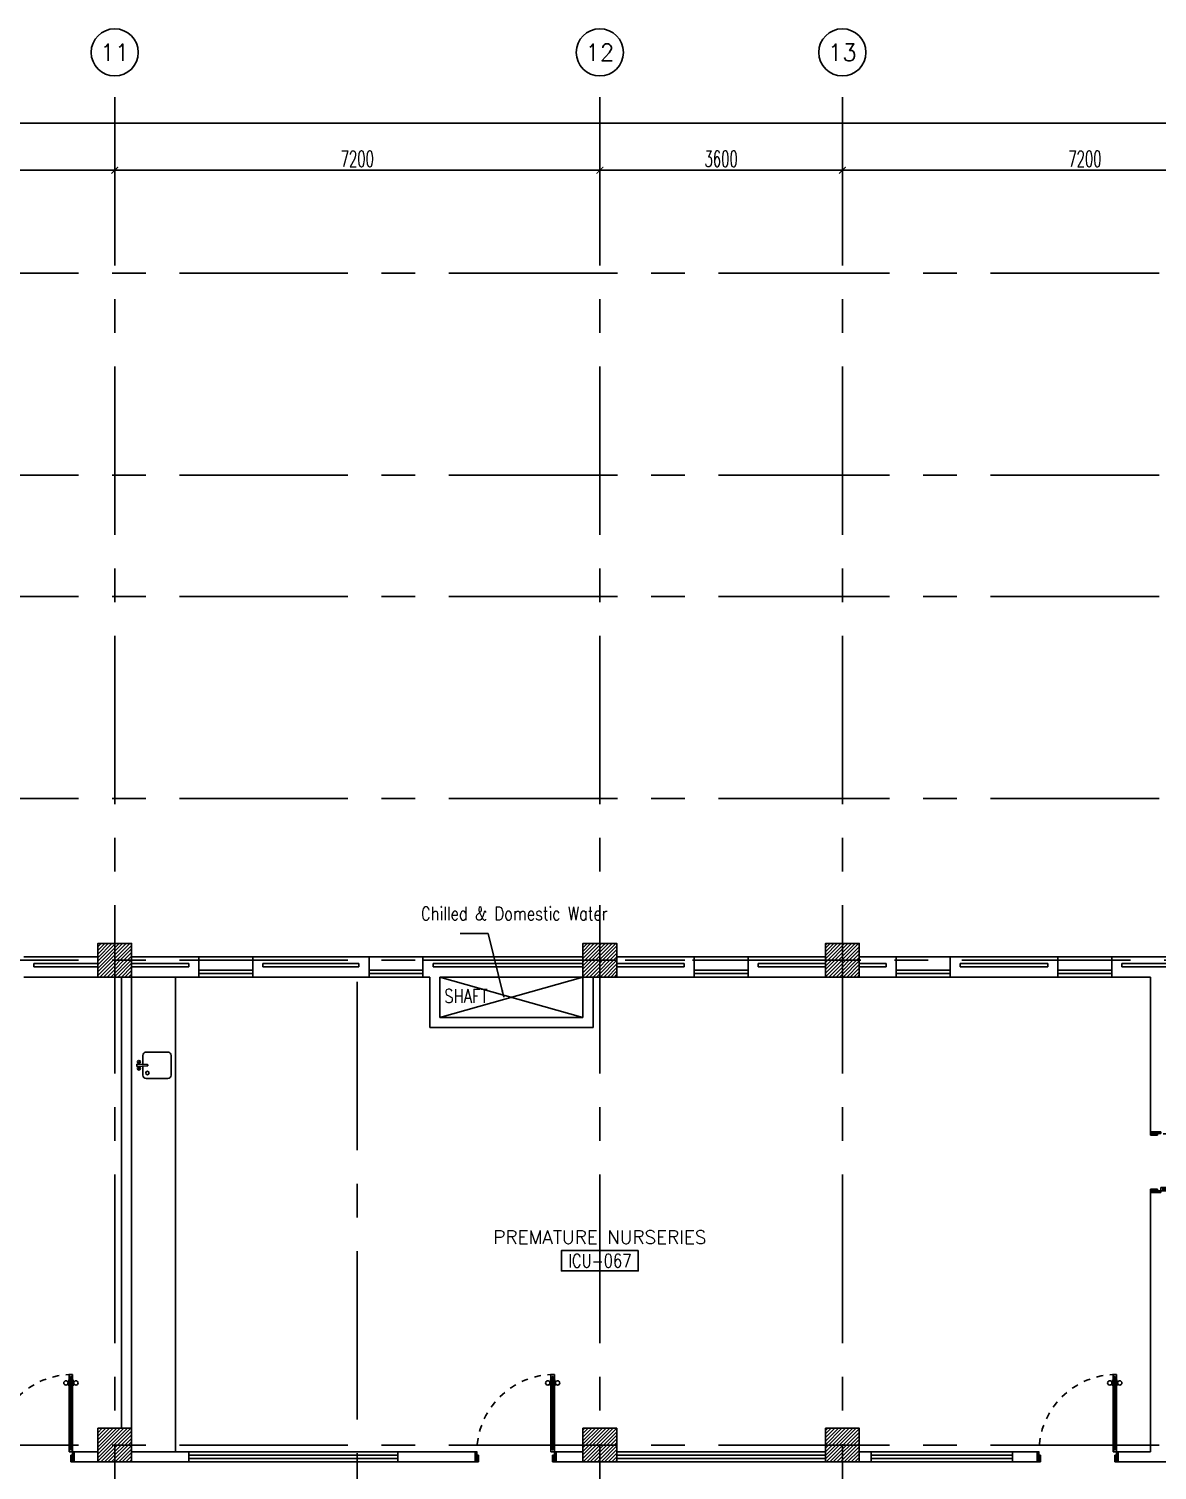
# Model space of a CAD drawing. Extents: x 0 to 92.2, y -1.4 to 78.1.
# Drawn here: x 58.46 to 75.21, y 56.72 to 78.12 of the extents above; entities that cross this region are included whole.
import ezdxf
from ezdxf.enums import TextEntityAlignment as Align

# ---------------------------------------------------------------- set-up
doc = ezdxf.new("R2010")
doc.units = 0
doc.header["$MEASUREMENT"] = 0
doc.header["$PDMODE"] = 34
doc.linetypes.add('CENTERX2', pattern=[4, 2.5, -0.5, 0.5, -0.5])
doc.linetypes.add('HIDDEN', pattern=[0.375, 0.25, -0.125])
doc.layers.get('0').update_dxf_attribs({"color": 11, "linetype": 'CONTINUOUS'})
doc.layers.get('DEFPOINTS').update_dxf_attribs({"color": 11, "linetype": 'CONTINUOUS'})
for name, color, linetype in [('AX-CR', 11, 'CONTINUOUS'), ('AX-DIM', 11, 'CONTINUOUS'), ('AX-TXT', 11, 'CONTINUOUS'), ('AXES', 11, 'CENTERX2'), ('COL', 11, 'CONTINUOUS'), ('DOOR', 11, 'CONTINUOUS'), ('HAT', 11, 'CONTINUOUS'), ('INSUL', 11, 'CONTINUOUS'), ('NON-MEDICAL', 11, 'CONTINUOUS'), ('RM-BOX', 11, 'CONTINUOUS'), ('RM-NAME', 11, 'CONTINUOUS'), ('RM-NO', 11, 'CONTINUOUS'), ('SHAFT', 11, 'CONTINUOUS'), ('SHAFTS', 11, 'CONTINUOUS'), ('WALL', 11, 'CONTINUOUS'), ('WIN', 11, 'CONTINUOUS')]:
    doc.layers.add(name, color=color, linetype=linetype)
doc.styles.add('ROMANS', font='ROMANS.shx', dxfattribs={"width": 0.6})
doc.dimstyles.new('STANDARD_IN', dxfattribs={"dimtxt": 0.24, "dimasz": 0.1, "dimexe": 0.07, "dimexo": 0.05, "dimgap": 0.05, "dimtad": 1, "dimdec": 0, "dimlfac": 1000, "dimzin": 0, "dimtxsty": 'ROMANS', "dimblk": 'ARCHTICK', "dimcen": 0.05, "dimdle": 0.05, "dimclrd": 7, "dimclre": 7, "dimclrt": 2, "dimazin": 3, "dimtfac": 1, "dimtdec": 0, "dimtmove": 0, "dimatfit": 3, "dimtolj": 1, "dimtzin": 0})

# ---------------------------------------------------------------- blocks, each defined once
blk = doc.blocks.new('*X12')
at = {"color": 0}
for p, q in [((84179, 169934), (84635, 170390)), ((84179, 169987), (84582, 170390)), ((84179, 170040), (84529, 170390)), ((84179, 170093), (84476, 170390)), ((84179, 170146), (84423, 170390)), ((84179, 170199), (84370, 170390)), ((84179, 170252), (84317, 170390)), ((84179, 170305), (84264, 170390)), ((84179, 170358), (84211, 170390)), ((84188, 169890), (84679, 170381)), ((84241, 169890), (84679, 170328)), ((84294, 169890), (84679, 170274)), ((84347, 169890), (84679, 170221)), ((84401, 169890), (84679, 170168)), ((84454, 169890), (84679, 170115)), ((84507, 169890), (84679, 170062)), ((84560, 169890), (84679, 170009)), ((84613, 169890), (84679, 169956)), ((84666, 169890), (84679, 169903))]:
    blk.add_line(p, q, dxfattribs=at)
blk = doc.blocks.new('*X11')
at = {"color": 0}
for p, q in [((80579, 169940), (81029, 170390)), ((80579, 169993), (80976, 170390)), ((80579, 170046), (80923, 170390)), ((80579, 170099), (80870, 170390)), ((80579, 170152), (80817, 170390)), ((80579, 170205), (80764, 170390)), ((80579, 170258), (80711, 170390)), ((80579, 170311), (80658, 170390)), ((80579, 170364), (80605, 170390)), ((80582, 169890), (81079, 170387)), ((80635, 169890), (81079, 170334)), ((80688, 169890), (81079, 170281)), ((80741, 169890), (81079, 170228)), ((80794, 169890), (81079, 170175)), ((80847, 169890), (81079, 170122)), ((80900, 169890), (81079, 170069)), ((80953, 169890), (81079, 170016)), ((81006, 169890), (81079, 169963)), ((81059, 169890), (81079, 169910))]:
    blk.add_line(p, q, dxfattribs=at)
blk = doc.blocks.new('*X10')
at = {"color": 0}
for p, q in [((80579, 177099), (81070, 177590)), ((80579, 177152), (81017, 177590)), ((80579, 177205), (80964, 177590)), ((80579, 177258), (80911, 177590)), ((80579, 177311), (80858, 177590)), ((80579, 177364), (80804, 177590)), ((80579, 177417), (80751, 177590)), ((80579, 177471), (80698, 177590)), ((80579, 177524), (80645, 177590)), ((80579, 177577), (80592, 177590)), ((80623, 177090), (81079, 177546)), ((80676, 177090), (81079, 177493)), ((80729, 177090), (81079, 177440)), ((80782, 177090), (81079, 177387)), ((80835, 177090), (81079, 177334)), ((80888, 177090), (81079, 177281)), ((80941, 177090), (81079, 177228)), ((80994, 177090), (81079, 177175)), ((81047, 177090), (81079, 177122))]:
    blk.add_line(p, q, dxfattribs=at)
blk = doc.blocks.new('*X9')
at = {"color": 0}
for p, q in [((84179, 177093), (84676, 177590)), ((84179, 177146), (84623, 177590)), ((84179, 177199), (84570, 177590)), ((84179, 177252), (84517, 177590)), ((84179, 177305), (84464, 177590)), ((84179, 177358), (84411, 177590)), ((84179, 177411), (84358, 177590)), ((84179, 177464), (84305, 177590)), ((84179, 177517), (84252, 177590)), ((84179, 177570), (84199, 177590)), ((84229, 177090), (84679, 177540)), ((84282, 177090), (84679, 177487)), ((84335, 177090), (84679, 177434)), ((84388, 177090), (84679, 177381)), ((84441, 177090), (84679, 177328)), ((84494, 177090), (84679, 177275)), ((84547, 177090), (84679, 177222)), ((84600, 177090), (84679, 177169)), ((84653, 177090), (84679, 177116))]:
    blk.add_line(p, q, dxfattribs=at)
blk = doc.blocks.new('AXU')
at = {"layer": 'AX-CR'}
blk.add_circle((0, 350), 350, dxfattribs=at)
blk = doc.blocks.new('_ARCHTICK')
at = {"color": 0, "linetype": 'BYBLOCK', "const_width": 0.15}
blk.add_lwpolyline([(-0.5, -0.5), (0.5, 0.5)], dxfattribs=at)
blk = doc.blocks.new('*D184')
at = {"layer": 'AX-DIM', "color": 7, "ltscale": 0.3}
for p, q in [((66.883, 76.02), (70.583, 76.02)), ((66.933, 75.67), (66.933, 76.09)), ((70.533, 75.67), (70.533, 76.09))]:
    blk.add_line(p, q, dxfattribs=at)
at = {"layer": 'DEFPOINTS', "color": 0, "ltscale": 0.3}
for p in [(70.533, 76.02), (66.933, 75.62), (70.533, 75.62)]:
    blk.add_point(p, dxfattribs=at)
at = {"layer": 'AX-DIM', "color": 7, "ltscale": 0.3, "xscale": 0.1, "yscale": 0.1, "zscale": 0.1, "rotation": 180}
blk.add_blockref('_ARCHTICK', (66.933, 76.02), dxfattribs=at)
at = {"layer": 'AX-DIM', "color": 7, "ltscale": 0.3, "xscale": 0.1, "yscale": 0.1, "zscale": 0.1}
blk.add_blockref('_ARCHTICK', (70.533, 76.02), dxfattribs=at)
at = {"layer": 'AX-DIM', "color": 2, "ltscale": 0.3, "insert": (68.733, 76.19), "char_height": 0.24, "attachment_point": 5, "style": 'ROMANS'}
blk.add_mtext('\\A1;3600', dxfattribs=at)
blk = doc.blocks.new('COL50')
at = {"layer": 'COL'}
blk.add_lwpolyline([(-250, 250), (-250, -250), (250, -250), (250, 250)], close=True, dxfattribs=at)
blk = doc.blocks.new('*D183')
at = {"layer": 'AX-DIM', "color": 7, "ltscale": 0.3}
for p, q in [((70.483, 76.02), (77.783, 76.02)), ((70.533, 76.07), (70.533, 76.09)), ((77.733, 76.07), (77.733, 76.09))]:
    blk.add_line(p, q, dxfattribs=at)
at = {"layer": 'DEFPOINTS', "color": 0, "ltscale": 0.3}
for p in [(70.533, 76.02), (77.733, 76.02), (77.733, 76.02)]:
    blk.add_point(p, dxfattribs=at)
at = {"layer": 'AX-DIM', "color": 7, "ltscale": 0.3, "xscale": 0.1, "yscale": 0.1, "zscale": 0.1, "rotation": 180}
blk.add_blockref('_ARCHTICK', (70.533, 76.02), dxfattribs=at)
at = {"layer": 'AX-DIM', "color": 7, "ltscale": 0.3, "xscale": 0.1, "yscale": 0.1, "zscale": 0.1}
blk.add_blockref('_ARCHTICK', (77.733, 76.02), dxfattribs=at)
at = {"layer": 'AX-DIM', "color": 2, "ltscale": 0.3, "insert": (74.133, 76.19), "char_height": 0.24, "attachment_point": 5, "style": 'ROMANS'}
blk.add_mtext('\\A1;7200', dxfattribs=at)
blk = doc.blocks.new('*D125')
at = {"layer": 'AX-DIM', "color": 7, "ltscale": 0.3}
for p, q in [((10.193, 76.72), (85.702, 76.72)), ((10.243, 76.37), (10.243, 76.79)), ((85.652, 71.176), (85.652, 76.79))]:
    blk.add_line(p, q, dxfattribs=at)
at = {"layer": 'DEFPOINTS', "color": 0, "ltscale": 0.3}
for p in [(85.652, 76.72), (10.243, 76.32), (85.652, 71.126)]:
    blk.add_point(p, dxfattribs=at)
at = {"layer": 'AX-DIM', "color": 7, "ltscale": 0.3, "xscale": 0.1, "yscale": 0.1, "zscale": 0.1, "rotation": 180}
blk.add_blockref('_ARCHTICK', (10.243, 76.72), dxfattribs=at)
at = {"layer": 'AX-DIM', "color": 7, "ltscale": 0.3, "xscale": 0.1, "yscale": 0.1, "zscale": 0.1}
blk.add_blockref('_ARCHTICK', (85.652, 76.72), dxfattribs=at)
at = {"layer": 'AX-DIM', "color": 2, "ltscale": 0.3, "insert": (47.947, 76.89), "char_height": 0.24, "attachment_point": 5, "style": 'ROMANS'}
blk.add_mtext('\\A1;75409', dxfattribs=at)
blk = doc.blocks.new('DOOR90')
at = {"layer": 'DOOR', "color": 0, "linetype": 'BYBLOCK'}
for p, q in [((-150, 0), (-150, -25)), ((-150, 0), (0, 0)), ((0, -50), (0, 0)), ((-1000, -25), (-1000, -75)), ((-1000, -75), (-1000, -25)), ((-950, -25), (-1000, -25)), ((-950, -75), (-1000, -75)), ((-970, -42), (-970, -58)), ((-950, -42), (-970, -42)), ((-950, -58), (-970, -58)), ((-950, -25), (-950, -42)), ((-950, -58), (-950, -75)), ((-918, -25), (-918, -18)), ((-828, -18), (-918, -18)), ((-918, -75), (-918, -82)), ((-828, -82), (-918, -82)), ((-905, -18), (-905, -9)), ((-905, -9), (-840, -9)), ((-905, -18), (-840, -18)), ((-905, -82), (-905, -91)), ((-905, -82), (-840, -82)), ((-905, -91), (-840, -91)), ((-840, -18), (-840, -9)), ((-840, -82), (-840, -91)), ((-828, -25), (-828, -18)), ((-828, -75), (-828, -82)), ((-200, -42), (-200, -25)), ((-200, -25), (-150, -25)), ((-180, -42), (-200, -42)), ((-200, -75), (-200, -58)), ((-200, -58), (-180, -58)), ((-150, -75), (-200, -75)), ((-180, -58), (-180, -42)), ((-150, -75), (-150, -25)), ((-150, -25), (-100, -25)), ((-100, -25), (-100, -50)), ((-100, -50), (0, -50)), ((-100, -850), (0, -850)), ((-100, -875), (-100, -850)), ((0, -850), (0, -900)), ((-150, -900), (-150, -875)), ((-150, -875), (-100, -875)), ((0, -900), (-150, -900)), ((-150, -900), (0, -900))]:
    blk.add_line(p, q, dxfattribs=at)
at = {"layer": 'DOOR', "color": 9, "linetype": 'BYBLOCK'}
for p, q in [((0, -50), (-114, 0)), ((0, -50), (-40, 0)), ((0, -50), (-100, -37)), ((0, -850), (-114, -900)), ((0, -850), (-100, -863)), ((0, -850), (-40, -900))]:
    blk.add_line(p, q, dxfattribs=at)
at = {"layer": 'DOOR', "linetype": 'BYBLOCK'}
for p, q in [((-200, -25), (-950, -25)), ((-200, -42), (-950, -42)), ((-200, -58), (-950, -58)), ((-950, -75), (-200, -75))]:
    blk.add_line(p, q, dxfattribs=at)
at = {"layer": 'DOOR', "color": 0, "linetype": 'BYBLOCK'}
for centre in [(-873, 24), (-873, -124)]:
    blk.add_circle(centre, 32.4, dxfattribs=at)
at = {"layer": 'DOOR', "color": 9, "linetype": 'BYBLOCK'}
for centre, radius, start, end in [((0, -50), 154, 161.1053, 166.2858), ((0, -50), 134, 158.1598, 169.28), ((0, -50), 94.4, 148.0182, 180), ((0, -50), 74.4, 137.7764, 180), ((0, -50), 114, 154.0838, 167.3774), ((0, -50), 54.4, 113.2074, 180), ((0, -50), 34.4, 90, 180), ((0, -50), 14.4, 90, 180), ((0, -850), 94.4, 180, 211.9818), ((0, -850), 74.4, 180, 222.2236), ((0, -850), 54.4, 180, 246.7926), ((0, -850), 34.4, 180, 270), ((0, -850), 14.4, 180, 270), ((0, -850), 154, 193.7142, 198.8947), ((0, -850), 134, 190.72, 201.8402)]:
    blk.add_arc(centre, radius, start, end, dxfattribs=at)
at = {"layer": 'DOOR', "linetype": 'HIDDEN', "ltscale": 0.5}
blk.add_arc((-150, -25), 850, 180, 270, dxfattribs=at)
blk = doc.blocks.new('*X39')
at = {"color": 0}
for p, q in [((73379, 169899), (73870, 170390)), ((73379, 169952), (73817, 170390)), ((73379, 170005), (73764, 170390)), ((73379, 170058), (73711, 170390)), ((73379, 170111), (73658, 170390)), ((73379, 170164), (73604, 170390)), ((73379, 170217), (73551, 170390)), ((73379, 170271), (73498, 170390)), ((73379, 170324), (73445, 170390)), ((73379, 170377), (73392, 170390)), ((73423, 169890), (73879, 170346)), ((73476, 169890), (73879, 170293)), ((73529, 169890), (73879, 170240)), ((73582, 169890), (73879, 170187)), ((73635, 169890), (73879, 170134)), ((73688, 169890), (73879, 170081)), ((73741, 169890), (73879, 170028)), ((73794, 169890), (73879, 169975)), ((73847, 169890), (73879, 169922))]:
    blk.add_line(p, q, dxfattribs=at)
blk = doc.blocks.new('*X38')
at = {"color": 0}
for p, q in [((73379, 177112), (73857, 177590)), ((73379, 177165), (73804, 177590)), ((73379, 177218), (73751, 177590)), ((73379, 177271), (73698, 177590)), ((73379, 177324), (73645, 177590)), ((73379, 177377), (73592, 177590)), ((73379, 177430), (73539, 177590)), ((73379, 177483), (73486, 177590)), ((73379, 177536), (73433, 177590)), ((73410, 177090), (73879, 177559)), ((73463, 177090), (73879, 177506)), ((73516, 177090), (73879, 177453)), ((73569, 177090), (73879, 177400)), ((73622, 177090), (73879, 177347)), ((73675, 177090), (73879, 177294)), ((73728, 177090), (73879, 177241)), ((73781, 177090), (73879, 177188)), ((73834, 177090), (73879, 177134))]:
    blk.add_line(p, q, dxfattribs=at)
blk = doc.blocks.new('*D170')
at = {"layer": 'AX-DIM', "color": 7, "ltscale": 0.3}
for p, q in [((52.483, 76.02), (59.783, 76.02)), ((52.533, 75.67), (52.533, 76.09)), ((59.733, 75.67), (59.733, 76.09))]:
    blk.add_line(p, q, dxfattribs=at)
at = {"layer": 'DEFPOINTS', "color": 0, "ltscale": 0.3}
for p in [(59.733, 76.02), (52.533, 75.62), (59.733, 75.62)]:
    blk.add_point(p, dxfattribs=at)
at = {"layer": 'AX-DIM', "color": 7, "ltscale": 0.3, "xscale": 0.1, "yscale": 0.1, "zscale": 0.1, "rotation": 180}
blk.add_blockref('_ARCHTICK', (52.533, 76.02), dxfattribs=at)
at = {"layer": 'AX-DIM', "color": 7, "ltscale": 0.3, "xscale": 0.1, "yscale": 0.1, "zscale": 0.1}
blk.add_blockref('_ARCHTICK', (59.733, 76.02), dxfattribs=at)
at = {"layer": 'AX-DIM', "color": 2, "ltscale": 0.3, "insert": (56.133, 76.19), "char_height": 0.24, "attachment_point": 5, "style": 'ROMANS'}
blk.add_mtext('\\A1;7200', dxfattribs=at)
blk = doc.blocks.new('*D169')
at = {"layer": 'AX-DIM', "color": 7, "ltscale": 0.3}
for p, q in [((59.683, 76.02), (66.983, 76.02)), ((59.733, 75.67), (59.733, 76.09)), ((66.933, 75.67), (66.933, 76.09))]:
    blk.add_line(p, q, dxfattribs=at)
at = {"layer": 'DEFPOINTS', "color": 0, "ltscale": 0.3}
for p in [(66.933, 76.02), (59.733, 75.62), (66.933, 75.62)]:
    blk.add_point(p, dxfattribs=at)
at = {"layer": 'AX-DIM', "color": 7, "ltscale": 0.3, "xscale": 0.1, "yscale": 0.1, "zscale": 0.1, "rotation": 180}
blk.add_blockref('_ARCHTICK', (59.733, 76.02), dxfattribs=at)
at = {"layer": 'AX-DIM', "color": 7, "ltscale": 0.3, "xscale": 0.1, "yscale": 0.1, "zscale": 0.1}
blk.add_blockref('_ARCHTICK', (66.933, 76.02), dxfattribs=at)
at = {"layer": 'AX-DIM', "color": 2, "ltscale": 0.3, "insert": (63.333, 76.19), "char_height": 0.24, "attachment_point": 5, "style": 'ROMANS'}
blk.add_mtext('\\A1;7200', dxfattribs=at)
blk = doc.blocks.new('*D168')
at = {"layer": 'AX-DIM', "color": 7, "ltscale": 0.3}
for p, q in [((66.883, 76.02), (70.583, 76.02)), ((66.933, 75.67), (66.933, 76.09)), ((70.533, 75.67), (70.533, 76.09))]:
    blk.add_line(p, q, dxfattribs=at)
at = {"layer": 'DEFPOINTS', "color": 0, "ltscale": 0.3}
for p in [(70.533, 76.02), (66.933, 75.62), (70.533, 75.62)]:
    blk.add_point(p, dxfattribs=at)
at = {"layer": 'AX-DIM', "color": 7, "ltscale": 0.3, "xscale": 0.1, "yscale": 0.1, "zscale": 0.1, "rotation": 180}
blk.add_blockref('_ARCHTICK', (66.933, 76.02), dxfattribs=at)
at = {"layer": 'AX-DIM', "color": 7, "ltscale": 0.3, "xscale": 0.1, "yscale": 0.1, "zscale": 0.1}
blk.add_blockref('_ARCHTICK', (70.533, 76.02), dxfattribs=at)
at = {"layer": 'AX-DIM', "color": 2, "ltscale": 0.3, "insert": (68.733, 76.19), "char_height": 0.24, "attachment_point": 5, "style": 'ROMANS'}
blk.add_mtext('\\A1;3600', dxfattribs=at)
blk = doc.blocks.new('RM1')
at = {"layer": 'RM-BOX'}
blk.add_lwpolyline([(570, -200), (-570, -200), (-570, -500), (570, -500)], close=True, dxfattribs=at)
at = {"layer": 'RM-NAME', "style": 'ROMANS'}
blk.add_attdef('ROOMNAME1', text='', height=200, dxfattribs=at).set_placement((0, 324), align=Align.MIDDLE)
blk = doc.blocks.new('DOOR100')
at = {"layer": 'DOOR', "color": 0, "linetype": 'BYBLOCK'}
for p, q in [((-25, 1300), (-75, 1300)), ((-75, 1300), (-25, 1300)), ((-75, 1250), (-75, 1300)), ((-25, 1250), (-25, 1300)), ((-82, 1205), (-91, 1205)), ((-91, 1205), (-91, 1140)), ((-82, 1140), (-91, 1140)), ((-75, 1218), (-82, 1218)), ((-82, 1128), (-82, 1218)), ((-82, 1205), (-82, 1140)), ((-75, 1128), (-82, 1128)), ((-58, 1250), (-75, 1250)), ((-42, 1270), (-58, 1270)), ((-58, 1250), (-58, 1270)), ((-42, 1250), (-42, 1270)), ((-25, 1250), (-42, 1250)), ((-25, 1218), (-18, 1218)), ((-25, 1128), (-18, 1128)), ((-18, 1128), (-18, 1218)), ((-18, 1205), (-9, 1205)), ((-18, 1205), (-18, 1140)), ((-18, 1140), (-9, 1140)), ((-9, 1205), (-9, 1140)), ((-1200, 0), (-1200, 150)), ((-1200, 150), (-1175, 150)), ((-1200, 150), (-1200, 0)), ((-1150, 0), (-1200, 0)), ((-1175, 150), (-1175, 100)), ((-1175, 100), (-1150, 100)), ((-1150, 100), (-1150, 0)), ((-75, 200), (-58, 200)), ((-75, 150), (-75, 200)), ((-75, 150), (-25, 150)), ((-58, 200), (-58, 180)), ((-58, 180), (-42, 180)), ((-50, 100), (-50, 0)), ((-25, 100), (-50, 100)), ((-50, 0), (0, 0)), ((-42, 200), (-25, 200)), ((-42, 180), (-42, 200)), ((-25, 200), (-25, 150)), ((0, 150), (-25, 150)), ((-25, 150), (-25, 100)), ((0, 150), (0, 0))]:
    blk.add_line(p, q, dxfattribs=at)
at = {"layer": 'DOOR', "linetype": 'BYBLOCK'}
for p, q in [((-75, 1250), (-75, 200)), ((-58, 200), (-58, 1250)), ((-42, 200), (-42, 1250)), ((-25, 200), (-25, 1250)), ((0, 0), (0, 150))]:
    blk.add_line(p, q, dxfattribs=at)
at = {"layer": 'DOOR', "color": 9, "linetype": 'BYBLOCK'}
for p, q in [((-1150, 0), (-1200, 114)), ((-1150, 0), (-1200, 40)), ((-1150, 0), (-1163, 100)), ((-50, 0), (0, 114)), ((-50, 0), (-37, 100)), ((-50, 0), (0, 40))]:
    blk.add_line(p, q, dxfattribs=at)
at = {"layer": 'DOOR', "color": 0, "linetype": 'BYBLOCK'}
for centre in [(-124, 1173), (24, 1173)]:
    blk.add_circle(centre, 32.4, dxfattribs=at)
at = {"layer": 'DOOR', "linetype": 'HIDDEN', "ltscale": 0.5}
blk.add_arc((-25, 150), 1150, 90, 180.0001, dxfattribs=at)
at = {"layer": 'DOOR', "color": 9, "linetype": 'BYBLOCK'}
for centre, radius, start, end in [((-1150, 0), 154, 103.7142, 108.8947), ((-1150, 0), 134, 100.72, 111.8402), ((-1150, 0), 94.4, 90, 121.9818), ((-1150, 0), 74.4, 90, 132.2236), ((-1150, 0), 54.4, 90, 156.7926), ((-1150, 0), 34.4, 90, 180), ((-1150, 0), 14.4, 90, 180), ((-50, 0), 94.4, 58.0182, 90), ((-50, 0), 74.4, 47.7764, 90), ((-50, 0), 54.4, 23.2074, 90), ((-50, 0), 34.4, 0, 90), ((-50, 0), 14.4, 0, 90), ((-50, 0), 134, 68.1598, 79.28), ((-50, 0), 114, 64.0838, 77.3774), ((-50, 0), 154, 71.1053, 76.2858)]:
    blk.add_arc(centre, radius, start, end, dxfattribs=at)

msp = doc.modelspace()

# ---------------------------------------------------------------- linework, layer by layer
at = {"layer": 'AX-DIM'}
for p, q in [((66.9727, 76.0195), (66.1327, 76.0195)), ((70.4527, 76.0195), (71.4342, 76.0195))]:
    msp.add_line(p, q, dxfattribs=at)
at = {"layer": 'AXES'}
for p, q in [((59.7327, -1.3931), (59.7327, 77.4195)), ((66.9327, -1.3931), (66.9327, 77.4195)), ((66.9327, -1.3931), (66.9327, 77.4195)), ((70.5327, -1.3931), (70.5327, 77.4195)), ((70.5327, -1.3931), (70.5327, 77.4195)), ((0.6927, 74.4911), (68.7327, 74.4911)), ((68.7327, 74.4911), (84.9327, 74.4911)), ((0.6927, 71.4911), (68.7327, 71.4911)), ((68.7327, 71.4911), (84.9327, 71.4911)), ((0.6927, 69.6911), (68.7327, 69.6911)), ((68.7327, 69.6911), (84.9327, 69.6911)), ((0.6927, 66.6911), (68.7327, 66.6911)), ((68.7327, 66.6911), (84.9327, 66.6911)), ((0.6927, 64.2911), (68.7327, 64.2911)), ((63.3327, 5.4711), (63.3327, 64.2911)), ((64.3077, 64.2911), (91.5023, 64.2911)), ((0.6927, 57.0911), (68.7327, 57.0911)), ((68.7327, 57.0911), (84.9527, 57.0911))]:
    msp.add_line(p, q, dxfattribs=at)
at = {"layer": 'COL'}
for points in [[(59.4827, 64.0411), (59.4827, 64.5411), (59.9827, 64.5411), (59.9827, 64.0411)], [(66.6827, 64.0411), (66.6827, 64.5411), (67.1827, 64.5411), (67.1827, 64.0411)], [(66.6827, 64.0411), (66.6827, 64.5411), (67.1827, 64.5411), (67.1827, 64.0411)], [(70.2827, 64.0411), (70.2827, 64.5411), (70.7827, 64.5411), (70.7827, 64.0411)]]:
    msp.add_lwpolyline(points, close=True, dxfattribs=at)
at = {"layer": 'INSUL'}
for p, q in [((58.5327, 64.2411), (59.4827, 64.2411)), ((58.5327, 64.2411), (58.5327, 64.1911)), ((59.9827, 64.2411), (60.8327, 64.2411)), ((60.8327, 64.2411), (60.8327, 64.1911)), ((63.3577, 64.2411), (61.9327, 64.2411)), ((61.9327, 64.2411), (61.9327, 64.1911)), ((63.3577, 64.2411), (63.3577, 64.1911)), ((64.4577, 64.2411), (66.6827, 64.2411)), ((64.4577, 64.2411), (64.4577, 64.1911)), ((64.4577, 64.2411), (66.6827, 64.2411)), ((64.4577, 64.2411), (64.4577, 64.1911)), ((67.1827, 64.2411), (68.1827, 64.2411)), ((68.1827, 64.2411), (68.1827, 64.1911)), ((68.1827, 64.2411), (68.1827, 64.1911)), ((69.2827, 64.2411), (69.2827, 64.1911)), ((69.2827, 64.2411), (70.2827, 64.2411)), ((69.2827, 64.2411), (69.2827, 64.1911)), ((69.2827, 64.2411), (70.2827, 64.2411)), ((69.9327, 64.2411), (70.2827, 64.2411)), ((69.9327, 64.2411), (70.2827, 64.2411)), ((71.1827, 64.2411), (70.7827, 64.2411)), ((71.1827, 64.2411), (71.1827, 64.1911)), ((71.1827, 64.2411), (71.1827, 64.1911)), ((72.2827, 64.2411), (72.2827, 64.1911)), ((73.5827, 64.2411), (72.2827, 64.2411)), ((73.5827, 64.2411), (73.5827, 64.1911)), ((74.6827, 64.2411), (77.4827, 64.2411)), ((74.6827, 64.2411), (74.6827, 64.1911)), ((58.5327, 64.1911), (59.4827, 64.1911)), ((59.9827, 64.1911), (60.8327, 64.1911)), ((63.3577, 64.1911), (61.9327, 64.1911)), ((64.4577, 64.1911), (66.6827, 64.1911)), ((64.4577, 64.1911), (66.6827, 64.1911)), ((67.1827, 64.1911), (68.1827, 64.1911)), ((69.2827, 64.1911), (70.2827, 64.1911)), ((69.2827, 64.1911), (70.2827, 64.1911)), ((69.9327, 64.1911), (70.2827, 64.1911)), ((69.9327, 64.1911), (70.2827, 64.1911)), ((71.1827, 64.1911), (70.7827, 64.1911)), ((73.5827, 64.1911), (72.2827, 64.1911)), ((74.6827, 64.1911), (77.4827, 64.1911))]:
    msp.add_line(p, q, dxfattribs=at)
at = {"layer": 'NON-MEDICAL'}
for p, q in [((60.6327, 56.9911), (60.6327, 64.0411)), ((60.1984, 62.9273), (60.5195, 62.9273)), ((60.0603, 62.747), (60.2156, 62.741)), ((60.0603, 62.715), (60.0603, 62.747)), ((60.0603, 62.715), (60.2156, 62.721)), ((60.1485, 62.741), (60.1485, 62.8775)), ((60.1485, 62.5845), (60.1485, 62.721)), ((60.5694, 62.8775), (60.5694, 62.5845)), ((60.5195, 62.5347), (60.1984, 62.5347))]:
    msp.add_line(p, q, dxfattribs=at)
for centre, radius in [((60.0914, 62.7808), 0.0217), ((60.0914, 62.7808), 0.014), ((60.0914, 62.6812), 0.0217), ((60.0914, 62.6812), 0.014), ((60.218, 62.6165), 0.0255)]:
    msp.add_circle(centre, radius, dxfattribs=at)
for centre, radius, start, end in [((60.1984, 62.8775), 0.0499, 90, 180), ((60.5195, 62.8775), 0.0499, 0, 90), ((60.2156, 62.731), 0.00997, 270, 90), ((60.1984, 62.5845), 0.0499, 180, 270), ((60.5195, 62.5845), 0.0499, 270, 0)]:
    msp.add_arc(centre, radius, start, end, dxfattribs=at)
at = {"layer": 'SHAFT', "linetype": 'BYBLOCK'}
for p, q in [((66.6827, 63.4411), (64.5577, 64.0411)), ((64.5577, 63.4411), (66.6827, 64.0411))]:
    msp.add_line(p, q, dxfattribs=at)
at = {"layer": 'WALL'}
for p, q in [((59.4827, 64.3411), (58.3827, 64.3411)), ((59.9827, 64.3411), (60.9827, 64.3411)), ((60.9827, 64.3411), (60.9827, 64.0411)), ((63.5077, 64.3411), (61.7827, 64.3411)), ((61.7827, 64.3411), (61.7827, 64.0411)), ((63.5077, 64.3411), (63.5077, 64.0411)), ((66.6827, 64.3411), (64.3077, 64.3411)), ((64.3077, 64.3411), (64.3077, 64.0411)), ((66.6827, 64.3411), (64.3077, 64.3411)), ((67.1827, 64.3411), (68.3327, 64.3411)), ((68.3327, 64.3411), (68.3327, 64.0411)), ((69.1327, 64.3411), (70.2827, 64.3411)), ((69.1327, 64.3411), (69.1327, 64.0411)), ((71.1327, 64.3411), (70.7827, 64.3411)), ((71.3327, 64.3411), (70.7827, 64.3411)), ((71.1327, 64.3411), (70.7827, 64.3411)), ((71.3327, 64.3411), (71.3327, 64.0411)), ((72.1327, 64.3411), (72.1327, 64.0411)), ((73.7327, 64.3411), (72.1327, 64.3411)), ((73.7327, 64.3411), (73.7327, 64.0411)), ((74.5327, 64.3411), (77.4827, 64.3411)), ((74.5327, 64.3411), (74.5327, 64.0411)), ((59.4827, 64.0411), (58.3827, 64.0411)), ((59.8327, 57.3411), (59.8327, 64.0411)), ((59.9827, 57.3411), (59.9827, 64.0411)), ((59.9827, 64.0411), (60.9827, 64.0411)), ((63.5077, 64.0411), (61.7827, 64.0411)), ((64.4077, 64.0411), (64.3077, 64.0411)), ((64.4077, 64.0411), (64.3077, 64.0411)), ((64.4077, 64.0411), (64.4077, 63.2911)), ((66.6827, 64.0411), (64.5577, 64.0411)), ((66.6827, 64.0411), (64.5577, 64.0411)), ((64.5577, 64.0411), (64.5577, 63.4411)), ((66.6827, 64.0411), (66.6827, 63.4411)), ((66.8327, 64.0411), (66.8327, 63.2911)), ((67.1827, 64.0411), (68.3327, 64.0411)), ((69.1327, 64.0411), (71.3327, 64.0411)), ((69.9327, 64.0411), (70.2827, 64.0411)), ((73.7327, 64.0411), (72.1327, 64.0411)), ((74.5327, 64.0411), (75.1077, 64.0411)), ((75.1077, 61.7411), (75.1077, 64.0411)), ((66.6827, 63.4411), (64.5577, 63.4411)), ((66.8327, 63.2911), (64.4077, 63.2911)), ((75.1077, 56.9911), (75.1077, 60.8411)), ((59.4827, 56.9911), (59.1327, 56.9911)), ((59.4827, 56.8411), (59.1327, 56.8411))]:
    msp.add_line(p, q, dxfattribs=at)
at = {"layer": 'WALL', "linetype": 'BYBLOCK'}
for p, q in [((75.1077, 61.7411), (75.2577, 61.7411)), ((75.1077, 60.8411), (75.2577, 60.8411)), ((59.1327, 56.8411), (59.1327, 56.9911)), ((60.8327, 56.9911), (59.9827, 56.9911)), ((60.8327, 56.8411), (60.8327, 56.9911)), ((63.9327, 56.9911), (65.0827, 56.9911)), ((63.9327, 56.9911), (63.9327, 56.8411)), ((65.0827, 56.9911), (65.0827, 56.8411)), ((66.2827, 56.9911), (66.2827, 56.8411)), ((66.2827, 56.9911), (66.6827, 56.9911)), ((66.2827, 56.9911), (66.2827, 56.8411)), ((67.1827, 56.8411), (67.1827, 56.9911)), ((70.2827, 56.8411), (70.2827, 56.9911)), ((70.7827, 56.9911), (70.9579, 56.9911)), ((70.9579, 56.8411), (70.9579, 56.9911)), ((73.0579, 56.9911), (73.4259, 56.9911)), ((73.0579, 56.8411), (73.0579, 56.9911)), ((73.4259, 56.9911), (73.4259, 56.8411)), ((74.6259, 56.9911), (74.6259, 56.8411)), ((74.6259, 56.9911), (75.1077, 56.9911)), ((59.9827, 56.8411), (60.8327, 56.8411)), ((63.9327, 56.8411), (65.0827, 56.8411)), ((66.2827, 56.8411), (66.6827, 56.8411)), ((70.7827, 56.8411), (70.9579, 56.8411)), ((73.0579, 56.8411), (73.4259, 56.8411)), ((74.6259, 56.8411), (77.4827, 56.8411))]:
    msp.add_line(p, q, dxfattribs=at)
at = {"layer": 'WALL', "linetype": 'BYBLOCK', "ltscale": 0.3}
for points in [[(59.4827, 64.5411), (59.9827, 64.5411), (59.9827, 64.0411), (59.4827, 64.0411)], [(67.1827, 64.5411), (66.6827, 64.5411), (66.6827, 64.0411), (67.1827, 64.0411)], [(70.7827, 64.5411), (70.2827, 64.5411), (70.2827, 64.0411), (70.7827, 64.0411)], [(59.9827, 57.3411), (59.4827, 57.3411), (59.4827, 56.8411), (59.9827, 56.8411)], [(67.1827, 57.3411), (66.6827, 57.3411), (66.6827, 56.8411), (67.1827, 56.8411)], [(70.7827, 56.8411), (70.2827, 56.8411), (70.2827, 57.3411), (70.7827, 57.3411)]]:
    msp.add_lwpolyline(points, close=True, dxfattribs=at)
at = {"layer": 'WIN'}
for p, q in [((60.9827, 64.3411), (61.7827, 64.3411)), ((63.5077, 64.3411), (64.3077, 64.3411)), ((68.3327, 64.3411), (69.1327, 64.3411)), ((72.1327, 64.3411), (71.3327, 64.3411)), ((71.4342, 64.3411), (71.3327, 64.3411)), ((74.5327, 64.3411), (73.7327, 64.3411)), ((60.9827, 64.1411), (61.7827, 64.1411)), ((60.9827, 64.0911), (61.7827, 64.0911)), ((60.9827, 64.0411), (61.7827, 64.0411)), ((63.5077, 64.1411), (64.3077, 64.1411)), ((63.5077, 64.0911), (64.3077, 64.0911)), ((63.5077, 64.0411), (64.3077, 64.0411)), ((68.3327, 64.1411), (69.1327, 64.1411)), ((68.3327, 64.0911), (69.1327, 64.0911)), ((68.3327, 64.0411), (69.1327, 64.0411)), ((72.1327, 64.1411), (71.3327, 64.1411)), ((72.1327, 64.0911), (71.3327, 64.0911)), ((72.1327, 64.0411), (71.3327, 64.0411)), ((74.5327, 64.1411), (73.7327, 64.1411)), ((74.5327, 64.0911), (73.7327, 64.0911)), ((74.5327, 64.0411), (73.7327, 64.0411))]:
    msp.add_line(p, q, dxfattribs=at)
at = {"layer": 'WIN', "linetype": 'BYBLOCK'}
for p, q in [((63.9327, 56.9911), (60.8327, 56.9911)), ((63.9327, 56.9411), (60.8327, 56.9411)), ((67.1827, 56.9911), (70.2827, 56.9911)), ((67.1827, 56.9411), (70.2827, 56.9411)), ((70.9579, 56.9911), (73.0579, 56.9911)), ((70.9579, 56.9411), (73.0579, 56.9411)), ((60.8327, 56.8911), (63.9327, 56.8911)), ((60.8327, 56.8411), (63.9327, 56.8411)), ((67.1827, 56.8911), (70.2827, 56.8911)), ((67.1827, 56.8411), (70.2827, 56.8411)), ((70.9579, 56.8911), (73.0579, 56.8911)), ((70.9579, 56.8411), (73.0579, 56.8411))]:
    msp.add_line(p, q, dxfattribs=at)

# ---------------------------------------------------------------- block references
at = {"layer": 'AXES'}
ref = msp.add_blockref('AXU', (59.7327, 77.4195), dxfattribs=dict(at, xscale=0.001, yscale=0.001, zscale=0.001))
ref.add_attrib('AX', '11', dxfattribs={"layer": 'AX-TXT', "height": 0.25, "style": 'ROMANS'}).set_placement((59.7327, 77.7695), align=Align.MIDDLE)
ref = msp.add_blockref('AXU', (66.9327, 77.4195), dxfattribs=dict(at, xscale=0.001, yscale=0.001, zscale=0.001))
ref.add_attrib('AX', '12', dxfattribs={"layer": 'AX-TXT', "height": 0.25, "style": 'ROMANS'}).set_placement((66.9327, 77.7695), align=Align.MIDDLE)
ref = msp.add_blockref('AXU', (66.9327, 77.4195), dxfattribs=dict(at, xscale=0.001, yscale=0.001, zscale=0.001))
ref.add_attrib('AX', '12', dxfattribs={"layer": 'AX-TXT', "height": 0.25, "style": 'ROMANS'}).set_placement((66.9327, 77.7695), align=Align.MIDDLE)
ref = msp.add_blockref('AXU', (70.5327, 77.4195), dxfattribs=dict(at, xscale=0.001, yscale=0.001, zscale=0.001))
ref.add_attrib('AX', '13', dxfattribs={"layer": 'AX-TXT', "height": 0.25, "style": 'ROMANS'}).set_placement((70.5327, 77.7695), align=Align.MIDDLE)
ref = msp.add_blockref('AXU', (70.5327, 77.4195), dxfattribs=dict(at, xscale=0.001, yscale=0.001, zscale=0.001))
ref.add_attrib('AX', '13', dxfattribs={"layer": 'AX-TXT', "height": 0.25, "style": 'ROMANS'}).set_placement((70.5327, 77.7695), align=Align.MIDDLE)
at = {"layer": 'COL', "xscale": 0.001, "yscale": 0.001, "zscale": 0.001}
for p in [(59.7327, 57.0911), (66.9327, 57.0911), (70.5327, 57.0911)]:
    msp.add_blockref('COL50', p, dxfattribs=at)
at = {"layer": 'DOOR', "color": 0, "linetype": 'BYBLOCK', "xscale": 0.001, "yscale": 0.001, "zscale": 0.001, "rotation": 180}
msp.add_blockref('DOOR90', (75.1077, 60.8411), dxfattribs=at)
at = {"layer": 'DOOR', "xscale": 0.001, "yscale": 0.001, "zscale": 0.001}
for p in [(59.1327, 56.8411), (66.2827, 56.8411), (74.6259, 56.8411)]:
    msp.add_blockref('DOOR100', p, dxfattribs=at)
at = {"layer": 'HAT', "xscale": 0.001, "yscale": 0.001, "zscale": 0.001}
for name in ['*X38', '*X10', '*X9', '*X39', '*X11', '*X12']:
    msp.add_blockref(name, (-13.8965, -113.0486), dxfattribs=at)
at = {"layer": 'RM-NAME'}
ref = msp.add_blockref('RM1', (66.9327, 60.1787), dxfattribs=dict(at, xscale=0.001, yscale=0.001, zscale=0.001))
ref.add_attrib('ROOMNO', 'ICU-067', dxfattribs={"layer": 'RM-NO', "height": 0.2, "style": 'ROMANS', "width": 0.8}).set_placement((66.9327, 59.8287), align=Align.MIDDLE)
ref.add_attrib('ROOMNAME2', 'PREMATURE NURSERIES', dxfattribs={"height": 0.2, "style": 'ROMANS'}).set_placement((66.9327, 60.1787), align=Align.MIDDLE)

# ---------------------------------------------------------------- texts
at = {"layer": 'RM-NAME', "style": 'ROMANS', "width": 0.8}
msp.add_text('SHAFT', height=0.2, dxfattribs=at).set_placement((64.9467, 63.7587), align=Align.MIDDLE)
at = {"layer": 'SHAFTS', "style": 'ROMANS', "width": 0.8}
msp.add_text('Chilled & Domestic Water', height=0.2, dxfattribs=at).set_placement((65.6637, 64.9883), align=Align.MIDDLE)

# ---------------------------------------------------------------- dimensions: what is measured, and where the dimension line sits
at = {"layer": 'AX-DIM'}
for base, p1, p2, picture, middle in [((85.6519, 76.7195), (10.2427, 76.3195), (85.6519, 71.1264), '*D125', (47.9473, 76.8895)), ((59.7327, 76.0195), (52.5327, 75.6195), (59.7327, 75.6195), '*D170', (56.1327, 76.1895)), ((66.9327, 76.0195), (59.7327, 75.6195), (66.9327, 75.6195), '*D169', (63.3327, 76.1895)), ((70.5327, 76.0195), (66.9327, 75.6195), (70.5327, 75.6195), '*D184', (68.7327, 76.1895)), ((70.5327, 76.0195), (66.9327, 75.6195), (70.5327, 75.6195), '*D168', (68.7327, 76.1895)), ((77.7327, 76.0195), (70.5327, 76.0195), (77.7327, 76.0195), '*D183', (74.1327, 76.1895))]:
    dim = msp.add_linear_dim(base=base, p1=p1, p2=p2, dimstyle='STANDARD_IN', dxfattribs=at)
    dim.commit()
    dim.dimension.update_dxf_attribs({"geometry": picture, "text_midpoint": middle})

# ---------------------------------------------------------------- leaders
at = {"layer": 'SHAFT', "color": 6, "linetype": 'BYBLOCK', "ltscale": 0.3}
msp.add_leader([(65.5077, 63.7411), (65.2776, 64.6897), (64.858, 64.6897)], dimstyle='STANDARD_IN', dxfattribs=at)

doc.saveas('drawing.dxf')
